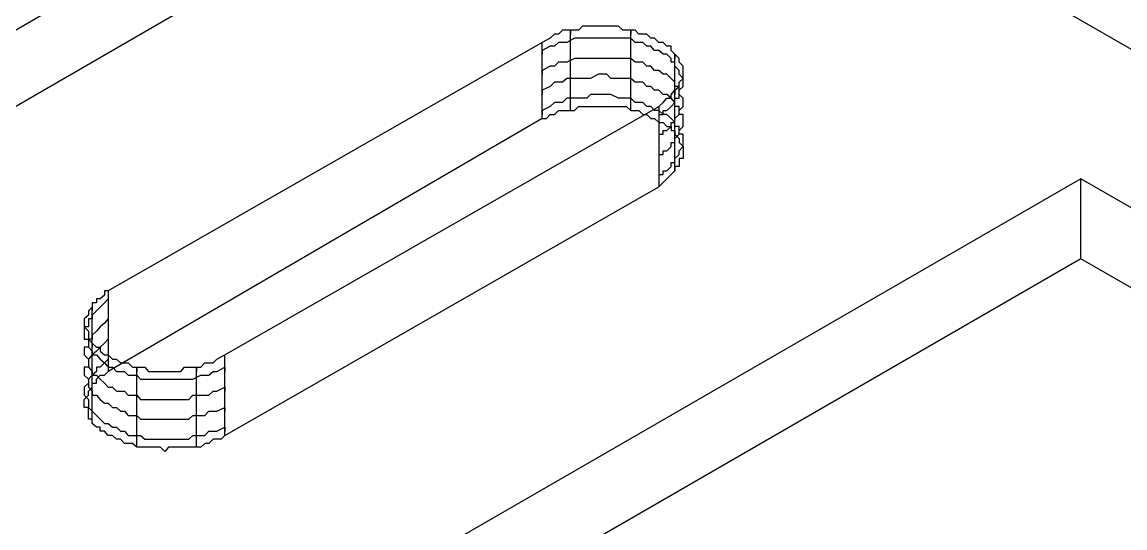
# Model space of a CAD drawing. Header units: millimetres. Extents: x 0 to 2112, y 8 to 1252.
# Drawn here: x 1204.4 to 1276.9, y 671.4 to 704.6 of the extents above; entities that cross this region are included whole.
import ezdxf

# ---------------------------------------------------------------- set-up
doc = ezdxf.new("R2010")
doc.units = ezdxf.units.MM
doc.layers.get('0').update_dxf_attribs({"linetype": 'CONTINUOUS'})

msp = doc.modelspace()

# ---------------------------------------------------------------- linework, layer by layer
at = {"color": 9}
for p, q in [((1188.45, 695.082), (1230.41, 719.328)), ((1188.45, 695.082), (1230.41, 719.328)), ((1188.45, 690.069), (1230.41, 714.315)), ((1188.45, 690.069), (1230.41, 714.315)), ((1272.4, 705.608), (1491.77, 579.173)), ((1272.4, 705.608), (1491.77, 579.173)), ((1241.24, 704.314), (1240.97, 704.039)), ((1241.24, 704.314), (1240.97, 704.039)), ((1241.52, 704.314), (1241.24, 704.314)), ((1241.52, 704.314), (1241.24, 704.314)), ((1241.77, 704.314), (1241.52, 704.314)), ((1241.77, 704.314), (1241.52, 704.314)), ((1242.29, 704.314), (1241.77, 704.314)), ((1242.29, 704.314), (1241.77, 704.314)), ((1242.56, 704.314), (1242.29, 704.314)), ((1242.56, 704.314), (1242.29, 704.314)), ((1242.84, 704.314), (1242.56, 704.314)), ((1242.84, 704.314), (1242.56, 704.314)), ((1243.09, 704.314), (1242.84, 704.314)), ((1243.09, 704.314), (1242.84, 704.314)), ((1243.61, 704.314), (1243.09, 704.314)), ((1243.61, 704.314), (1243.09, 704.314)), ((1243.89, 704.039), (1243.61, 704.314)), ((1243.89, 704.039), (1243.61, 704.314)), ((1239.4, 703.788), (1239.12, 703.513)), ((1239.4, 703.788), (1239.12, 703.513)), ((1239.67, 703.788), (1239.4, 703.788)), ((1239.67, 703.788), (1239.4, 703.788)), ((1239.92, 704.039), (1239.67, 703.788)), ((1239.92, 704.039), (1239.67, 703.788)), ((1240.2, 704.039), (1239.92, 704.039)), ((1240.2, 704.039), (1239.92, 704.039)), ((1240.72, 704.039), (1240.2, 704.039)), ((1240.72, 704.039), (1240.2, 704.039)), ((1240.44, 698.775), (1240.44, 704.039)), ((1240.44, 704.039), (1240.44, 703.788)), ((1240.97, 704.039), (1240.72, 704.039)), ((1240.97, 704.039), (1240.72, 704.039)), ((1244.13, 704.039), (1243.89, 704.039)), ((1244.13, 704.039), (1243.89, 704.039)), ((1244.41, 704.039), (1244.13, 704.039)), ((1244.41, 704.039), (1244.13, 704.039)), ((1244.69, 704.039), (1244.41, 704.039)), ((1244.41, 698.775), (1244.41, 704.039)), ((1244.41, 704.039), (1244.41, 703.788)), ((1244.69, 704.039), (1244.41, 704.039)), ((1244.94, 703.788), (1244.69, 704.039)), ((1244.94, 703.788), (1244.69, 704.039)), ((1245.21, 703.788), (1244.94, 703.788)), ((1245.21, 703.788), (1244.94, 703.788)), ((1245.46, 703.788), (1245.21, 703.788)), ((1245.46, 703.788), (1245.21, 703.788)), ((1245.73, 703.513), (1245.46, 703.788)), ((1245.73, 703.513), (1245.46, 703.788)), ((1238.6, 703.238), (1210.08, 686.929)), ((1238.6, 703.238), (1210.08, 686.929)), ((1239.12, 703.513), (1238.6, 703.238)), ((1239.12, 703.513), (1238.6, 703.238)), ((1238.6, 698.25), (1238.6, 703.238)), ((1238.6, 698.25), (1238.6, 703.238)), ((1239.12, 702.991), (1238.6, 702.716)), ((1239.4, 702.991), (1239.12, 702.991)), ((1239.67, 703.238), (1239.4, 702.991)), ((1239.92, 703.238), (1239.67, 703.238)), ((1240.2, 703.238), (1239.92, 703.238)), ((1240.72, 703.513), (1240.2, 703.238)), ((1240.97, 703.513), (1240.72, 703.513)), ((1241.24, 703.513), (1240.97, 703.513)), ((1241.52, 703.513), (1241.24, 703.513)), ((1241.77, 703.513), (1241.52, 703.513)), ((1242.29, 703.513), (1241.77, 703.513)), ((1242.56, 703.513), (1242.29, 703.513)), ((1242.84, 703.513), (1242.56, 703.513)), ((1243.09, 703.513), (1242.84, 703.513)), ((1243.61, 703.513), (1243.09, 703.513)), ((1243.89, 703.513), (1243.61, 703.513)), ((1244.13, 703.513), (1243.89, 703.513)), ((1244.41, 703.513), (1244.13, 703.513)), ((1244.69, 703.238), (1244.41, 703.513)), ((1244.94, 703.238), (1244.69, 703.238)), ((1245.21, 703.238), (1244.94, 703.238)), ((1245.46, 702.991), (1245.21, 703.238)), ((1245.73, 702.991), (1245.46, 702.991)), ((1245.98, 703.513), (1245.73, 703.513)), ((1245.98, 703.513), (1245.73, 703.513)), ((1245.98, 702.716), (1245.73, 702.991)), ((1246.26, 703.238), (1245.98, 703.513)), ((1246.26, 703.238), (1245.98, 703.513)), ((1246.53, 703.238), (1246.26, 703.238)), ((1246.53, 703.238), (1246.26, 703.238)), ((1246.78, 702.991), (1246.53, 703.238)), ((1246.78, 702.991), (1246.53, 703.238)), ((1247.06, 702.991), (1246.78, 702.991)), ((1247.06, 702.991), (1246.78, 702.991)), ((1247.06, 702.716), (1247.06, 702.991)), ((1247.06, 702.716), (1247.06, 702.991)), ((1238.6, 702.716), (1238.6, 702.465)), ((1240.72, 702.19), (1240.2, 701.943)), ((1240.97, 702.19), (1240.72, 702.19)), ((1241.24, 702.19), (1240.97, 702.19)), ((1241.52, 702.19), (1241.24, 702.19)), ((1241.77, 702.19), (1241.52, 702.19)), ((1242.29, 702.19), (1241.77, 702.19)), ((1242.56, 702.19), (1242.29, 702.19)), ((1242.84, 702.19), (1242.56, 702.19)), ((1243.09, 702.19), (1242.84, 702.19)), ((1243.61, 702.19), (1243.09, 702.19)), ((1243.89, 702.19), (1243.61, 702.19)), ((1244.13, 702.19), (1243.89, 702.19)), ((1244.41, 702.19), (1244.13, 702.19)), ((1244.69, 701.943), (1244.41, 702.19)), ((1246.26, 702.716), (1245.98, 702.716)), ((1246.53, 702.465), (1246.26, 702.716)), ((1246.78, 702.465), (1246.53, 702.465)), ((1247.06, 702.19), (1246.78, 702.465)), ((1247.3, 702.465), (1247.06, 702.716)), ((1247.3, 702.465), (1247.06, 702.716)), ((1247.06, 701.943), (1247.06, 702.19)), ((1247.58, 702.19), (1247.3, 702.465)), ((1247.3, 702.465), (1247.3, 702.465)), ((1247.3, 697.205), (1247.3, 702.465)), ((1247.3, 702.465), (1247.3, 702.19)), ((1247.58, 702.19), (1247.3, 702.465)), ((1247.3, 702.465), (1247.3, 702.465)), ((1247.58, 701.943), (1247.58, 702.19)), ((1247.58, 701.943), (1247.58, 702.19)), ((1239.12, 701.668), (1238.6, 701.393)), ((1238.6, 701.393), (1238.6, 701.146)), ((1239.4, 701.668), (1239.12, 701.668)), ((1239.67, 701.943), (1239.4, 701.668)), ((1239.92, 701.943), (1239.67, 701.943)), ((1240.2, 701.943), (1239.92, 701.943)), ((1244.94, 701.943), (1244.69, 701.943)), ((1245.21, 701.943), (1244.94, 701.943)), ((1245.46, 701.668), (1245.21, 701.943)), ((1245.73, 701.668), (1245.46, 701.668)), ((1245.98, 701.393), (1245.73, 701.668)), ((1246.26, 701.393), (1245.98, 701.393)), ((1246.53, 701.146), (1246.26, 701.393)), ((1247.3, 701.943), (1247.06, 701.943)), ((1247.3, 701.668), (1247.3, 701.943)), ((1247.58, 701.393), (1247.3, 701.668)), ((1247.86, 701.668), (1247.58, 701.943)), ((1247.58, 701.943), (1247.58, 701.943)), ((1247.86, 701.668), (1247.58, 701.943)), ((1247.58, 701.943), (1247.58, 701.943)), ((1247.58, 701.146), (1247.58, 701.393)), ((1247.58, 701.393), (1247.58, 701.393)), ((1247.86, 701.393), (1247.86, 701.668)), ((1247.86, 701.393), (1247.86, 701.668)), ((1247.86, 701.146), (1247.86, 701.393)), ((1247.86, 701.146), (1247.86, 701.393)), ((1240.2, 700.867), (1239.92, 700.62)), ((1240.72, 700.867), (1240.2, 700.867)), ((1240.97, 700.867), (1240.72, 700.867)), ((1241.24, 700.867), (1240.97, 700.867)), ((1241.52, 700.867), (1241.24, 700.867)), ((1241.77, 700.867), (1241.52, 700.867)), ((1242.29, 701.146), (1241.77, 700.867)), ((1242.56, 701.146), (1242.29, 701.146)), ((1242.84, 701.146), (1242.56, 701.146)), ((1243.09, 700.867), (1242.84, 701.146)), ((1243.61, 700.867), (1243.09, 700.867)), ((1243.89, 700.867), (1243.61, 700.867)), ((1244.13, 700.867), (1243.89, 700.867)), ((1244.41, 700.867), (1244.13, 700.867)), ((1244.69, 700.62), (1244.41, 700.867)), ((1246.78, 701.146), (1246.53, 701.146)), ((1247.06, 700.867), (1246.78, 701.146)), ((1247.3, 700.62), (1247.06, 700.867)), ((1247.06, 700.867), (1247.06, 700.867)), ((1247.86, 700.867), (1247.58, 701.146)), ((1247.58, 700.62), (1247.86, 700.867)), ((1247.58, 700.62), (1247.86, 700.867)), ((1247.86, 700.867), (1247.86, 701.146)), ((1247.86, 701.146), (1247.86, 701.146)), ((1247.86, 700.867), (1247.86, 701.146)), ((1247.86, 701.146), (1247.86, 701.146)), ((1247.86, 700.62), (1247.86, 700.867)), ((1247.86, 700.867), (1247.86, 700.867)), ((1239.12, 700.345), (1238.6, 700.098)), ((1238.6, 700.098), (1238.6, 699.823)), ((1239.4, 700.62), (1239.12, 700.345)), ((1239.67, 700.62), (1239.4, 700.62)), ((1239.92, 700.62), (1239.67, 700.62)), ((1244.94, 700.62), (1244.69, 700.62)), ((1245.21, 700.62), (1244.94, 700.62)), ((1245.46, 700.345), (1245.21, 700.62)), ((1245.73, 700.345), (1245.46, 700.345)), ((1245.98, 700.098), (1245.73, 700.345)), ((1246.26, 700.098), (1245.98, 700.098)), ((1246.53, 699.823), (1246.26, 700.098)), ((1247.06, 699.823), (1247.3, 700.098)), ((1247.06, 699.823), (1247.3, 700.098)), ((1247.3, 700.345), (1247.3, 700.62)), ((1247.3, 700.098), (1247.58, 700.345)), ((1247.58, 700.345), (1247.3, 700.345)), ((1247.3, 700.098), (1247.58, 700.345)), ((1247.3, 700.098), (1247.3, 700.098)), ((1247.3, 694.806), (1247.3, 700.098)), ((1247.3, 700.098), (1247.3, 699.823)), ((1247.3, 700.098), (1247.3, 700.098)), ((1247.58, 700.345), (1247.58, 700.62)), ((1247.58, 700.62), (1247.58, 700.62)), ((1247.58, 700.345), (1247.58, 700.62)), ((1247.58, 700.62), (1247.58, 700.62)), ((1247.58, 700.098), (1247.58, 700.345)), ((1247.58, 700.098), (1247.86, 700.345)), ((1247.58, 699.823), (1247.58, 700.098)), ((1247.58, 699.823), (1247.58, 700.098)), ((1247.86, 700.345), (1247.86, 700.62)), ((1247.86, 700.345), (1247.86, 700.345)), ((1239.4, 699.297), (1239.12, 699.022)), ((1239.67, 699.297), (1239.4, 699.297)), ((1239.92, 699.297), (1239.67, 699.297)), ((1240.2, 699.572), (1239.92, 699.297)), ((1240.72, 699.572), (1240.2, 699.572)), ((1240.97, 699.572), (1240.72, 699.572)), ((1241.24, 699.572), (1240.97, 699.572)), ((1241.52, 699.572), (1241.24, 699.572)), ((1241.77, 699.823), (1241.52, 699.572)), ((1242.29, 699.823), (1241.77, 699.823)), ((1242.56, 699.823), (1242.29, 699.823)), ((1242.84, 699.823), (1242.56, 699.823)), ((1243.09, 699.823), (1242.84, 699.823)), ((1243.61, 699.572), (1243.09, 699.823)), ((1243.89, 699.572), (1243.61, 699.572)), ((1244.13, 699.572), (1243.89, 699.572)), ((1244.41, 699.572), (1244.13, 699.572)), ((1244.69, 699.297), (1244.41, 699.572)), ((1244.94, 699.297), (1244.69, 699.297)), ((1245.21, 699.297), (1244.94, 699.297)), ((1245.46, 699.022), (1245.21, 699.297)), ((1246.26, 699.022), (1246.53, 699.297)), ((1246.26, 699.022), (1246.53, 699.297)), ((1246.78, 699.823), (1246.53, 699.823)), ((1246.53, 699.297), (1246.78, 699.572)), ((1246.53, 699.297), (1246.78, 699.572)), ((1246.53, 699.297), (1246.53, 699.297)), ((1246.53, 699.297), (1246.53, 699.297)), ((1247.06, 699.572), (1246.78, 699.823)), ((1246.78, 699.572), (1247.06, 699.572)), ((1246.78, 699.572), (1247.06, 699.572)), ((1247.06, 699.572), (1247.06, 699.823)), ((1247.06, 699.572), (1247.06, 699.823)), ((1247.3, 699.297), (1247.06, 699.572)), ((1247.06, 699.572), (1247.06, 699.572)), ((1247.06, 699.022), (1247.3, 699.297)), ((1247.3, 699.297), (1247.3, 699.572)), ((1247.3, 699.572), (1247.58, 699.572)), ((1247.3, 699.022), (1247.3, 699.297)), ((1247.86, 699.572), (1247.58, 699.823)), ((1247.58, 699.572), (1247.58, 699.823)), ((1247.86, 699.297), (1247.86, 699.572)), ((1247.86, 699.572), (1247.86, 699.572)), ((1247.86, 699.022), (1247.86, 699.297)), ((1217.74, 682.713), (1246.26, 699.022)), ((1217.74, 682.713), (1246.26, 699.022)), ((1239.12, 699.022), (1238.6, 698.775)), ((1238.6, 698.775), (1238.6, 698.5)), ((1238.87, 698.25), (1239.12, 698.5)), ((1238.87, 698.25), (1239.12, 698.5)), ((1239.12, 698.5), (1239.4, 698.5)), ((1239.12, 698.5), (1239.4, 698.5)), ((1239.4, 698.5), (1239.67, 698.775)), ((1239.4, 698.5), (1239.67, 698.775)), ((1239.67, 698.775), (1239.92, 698.775)), ((1239.67, 698.775), (1239.92, 698.775)), ((1239.92, 698.775), (1240.2, 698.775)), ((1239.92, 698.775), (1240.2, 698.775)), ((1240.2, 698.775), (1240.72, 698.775)), ((1240.2, 698.775), (1240.72, 698.775)), ((1240.72, 698.775), (1240.97, 699.022)), ((1240.72, 698.775), (1240.97, 699.022)), ((1240.97, 699.022), (1241.24, 699.022)), ((1240.97, 699.022), (1241.24, 699.022)), ((1241.24, 699.022), (1241.52, 699.022)), ((1241.24, 699.022), (1241.52, 699.022)), ((1241.52, 699.022), (1241.77, 699.022)), ((1241.52, 699.022), (1241.77, 699.022)), ((1241.77, 699.022), (1242.29, 699.022)), ((1241.77, 699.022), (1242.29, 699.022)), ((1242.29, 699.022), (1242.56, 699.022)), ((1242.29, 699.022), (1242.56, 699.022)), ((1242.56, 699.022), (1242.84, 699.022)), ((1242.56, 699.022), (1242.84, 699.022)), ((1242.84, 699.022), (1243.09, 699.022)), ((1242.84, 699.022), (1243.09, 699.022)), ((1243.09, 699.022), (1243.61, 699.022)), ((1243.09, 699.022), (1243.61, 699.022)), ((1243.61, 699.022), (1243.89, 699.022)), ((1243.61, 699.022), (1243.89, 699.022)), ((1243.89, 699.022), (1244.13, 699.022)), ((1243.89, 699.022), (1244.13, 699.022)), ((1244.13, 699.022), (1244.41, 698.775)), ((1244.13, 699.022), (1244.41, 698.775)), ((1244.41, 698.775), (1244.69, 698.775)), ((1244.41, 698.775), (1244.69, 698.775)), ((1244.69, 698.775), (1244.94, 698.775)), ((1244.69, 698.775), (1244.94, 698.775)), ((1244.94, 698.775), (1245.21, 698.5)), ((1244.94, 698.775), (1245.21, 698.5)), ((1245.21, 698.5), (1245.46, 698.5)), ((1245.21, 698.5), (1245.46, 698.5)), ((1245.73, 699.022), (1245.46, 699.022)), ((1245.46, 698.5), (1245.73, 698.25)), ((1245.46, 698.5), (1245.73, 698.25)), ((1245.98, 698.775), (1245.73, 699.022)), ((1246.26, 698.775), (1245.98, 698.775)), ((1246.26, 699.022), (1246.26, 693.759)), ((1246.26, 699.022), (1246.26, 693.759)), ((1246.53, 698.5), (1246.26, 698.775)), ((1246.26, 698.5), (1246.53, 698.5)), ((1246.53, 698.5), (1246.53, 698.775)), ((1246.53, 698.775), (1246.78, 698.775)), ((1246.78, 698.5), (1246.53, 698.5)), ((1246.78, 698.775), (1247.06, 699.022)), ((1247.06, 698.25), (1246.78, 698.5)), ((1247.06, 699.022), (1247.06, 699.022)), ((1247.58, 699.022), (1247.3, 699.022)), ((1247.3, 698.25), (1247.58, 698.5)), ((1247.58, 698.775), (1247.58, 699.022)), ((1247.58, 698.775), (1247.86, 699.022)), ((1247.58, 698.5), (1247.58, 698.775)), ((1247.58, 698.5), (1247.58, 698.775)), ((1247.86, 698.5), (1247.58, 698.5)), ((1247.58, 698.5), (1247.58, 698.5)), ((1247.86, 699.022), (1247.86, 699.022)), ((1247.86, 698.25), (1247.86, 698.5)), ((1238.6, 698.25), (1210.08, 681.637)), ((1238.6, 698.25), (1210.08, 681.637)), ((1238.6, 698.25), (1238.87, 698.25)), ((1238.6, 698.25), (1238.87, 698.25)), ((1245.73, 698.25), (1245.98, 698.25)), ((1245.73, 698.25), (1245.98, 698.25)), ((1245.98, 698.25), (1246.26, 697.974)), ((1245.98, 698.25), (1246.26, 697.974)), ((1246.26, 697.974), (1246.53, 697.974)), ((1246.26, 697.974), (1246.53, 697.974)), ((1246.53, 697.974), (1246.78, 697.727)), ((1246.53, 697.974), (1246.78, 697.727)), ((1247.3, 697.974), (1247.06, 698.25)), ((1247.06, 698.25), (1247.06, 698.25)), ((1247.06, 697.727), (1247.06, 697.974)), ((1247.06, 697.974), (1247.3, 697.974)), ((1247.3, 697.974), (1247.3, 698.25)), ((1247.3, 697.727), (1247.3, 697.974)), ((1247.86, 697.974), (1247.86, 698.25)), ((1247.86, 697.727), (1247.86, 697.974)), ((1246.26, 697.205), (1246.53, 697.205)), ((1246.53, 697.205), (1246.53, 697.452)), ((1246.53, 697.452), (1246.78, 697.452)), ((1246.78, 697.727), (1247.06, 697.727)), ((1246.78, 697.452), (1247.06, 697.727)), ((1246.78, 697.727), (1247.06, 697.727)), ((1247.06, 697.727), (1247.06, 697.452)), ((1247.06, 697.727), (1247.06, 697.452)), ((1247.06, 697.452), (1247.3, 697.452)), ((1247.06, 697.452), (1247.3, 697.452)), ((1247.58, 697.727), (1247.3, 697.727)), ((1247.3, 697.452), (1247.3, 697.205)), ((1247.3, 697.452), (1247.3, 697.205)), ((1247.3, 697.205), (1247.58, 696.93)), ((1247.3, 696.93), (1247.58, 697.205)), ((1247.3, 697.205), (1247.58, 696.93)), ((1247.58, 697.452), (1247.58, 697.727)), ((1247.58, 697.452), (1247.86, 697.727)), ((1247.58, 697.205), (1247.58, 697.452)), ((1247.58, 697.205), (1247.58, 697.452)), ((1247.86, 697.205), (1247.58, 697.205)), ((1247.58, 697.205), (1247.58, 697.205)), ((1247.86, 697.727), (1247.86, 697.727)), ((1247.86, 696.93), (1247.86, 697.205)), ((1246.78, 696.129), (1247.06, 696.405)), ((1247.06, 696.405), (1247.06, 696.655)), ((1247.06, 696.655), (1247.3, 696.655)), ((1247.3, 696.655), (1247.3, 696.93)), ((1247.58, 696.93), (1247.58, 696.93)), ((1247.58, 696.93), (1247.58, 696.655)), ((1247.58, 696.93), (1247.58, 696.93)), ((1247.58, 696.93), (1247.58, 696.655)), ((1247.58, 696.655), (1247.86, 696.405)), ((1247.58, 696.655), (1247.86, 696.405)), ((1247.58, 696.129), (1247.86, 696.405)), ((1247.86, 696.655), (1247.86, 696.93)), ((1247.86, 696.405), (1247.86, 696.655)), ((1247.86, 696.405), (1247.86, 696.129)), ((1247.86, 696.405), (1247.86, 696.405)), ((1247.86, 696.405), (1247.86, 696.129)), ((1246.26, 695.882), (1246.53, 695.882)), ((1246.53, 695.882), (1246.53, 696.129)), ((1246.53, 696.129), (1246.78, 696.129)), ((1247.3, 695.607), (1247.58, 695.882)), ((1247.3, 695.357), (1247.3, 695.607)), ((1247.58, 695.882), (1247.58, 696.129)), ((1247.58, 695.882), (1247.58, 695.882)), ((1247.86, 695.607), (1247.58, 695.607)), ((1247.58, 695.607), (1247.58, 695.357)), ((1247.86, 695.607), (1247.58, 695.607)), ((1247.58, 695.607), (1247.58, 695.357)), ((1247.86, 696.129), (1247.86, 696.129)), ((1247.86, 696.129), (1247.86, 695.882)), ((1247.86, 696.129), (1247.86, 696.129)), ((1247.86, 696.129), (1247.86, 695.882)), ((1247.86, 695.882), (1247.86, 695.607)), ((1247.86, 695.882), (1247.86, 695.607)), ((1246.78, 694.806), (1247.06, 695.082)), ((1247.06, 695.082), (1247.06, 695.357)), ((1247.06, 695.357), (1247.3, 695.357)), ((1247.58, 695.082), (1247.3, 695.082)), ((1247.3, 695.082), (1247.3, 694.806)), ((1247.58, 695.082), (1247.3, 695.082)), ((1247.3, 695.082), (1247.3, 694.806)), ((1247.58, 695.357), (1247.58, 695.082)), ((1247.58, 695.357), (1247.58, 695.082)), ((1273.98, 694.284), (1232.01, 670.066)), ((1273.98, 694.284), (1232.01, 670.066)), ((1246.26, 694.559), (1246.53, 694.559)), ((1246.53, 694.559), (1246.53, 694.806)), ((1246.53, 694.806), (1246.78, 694.806)), ((1246.78, 694.284), (1246.53, 694.034)), ((1246.78, 694.284), (1246.53, 694.034)), ((1247.06, 694.559), (1246.78, 694.284)), ((1247.06, 694.559), (1246.78, 694.284)), ((1247.3, 694.806), (1247.06, 694.559)), ((1247.3, 694.806), (1247.06, 694.559)), ((1247.06, 694.559), (1247.06, 694.559)), ((1247.06, 694.559), (1247.06, 694.559)), ((1315.96, 670.066), (1273.98, 694.284)), ((1273.98, 689.021), (1273.98, 694.284)), ((1315.96, 670.066), (1273.98, 694.284)), ((1273.98, 689.021), (1273.98, 694.284)), ((1217.74, 677.422), (1246.26, 693.759)), ((1217.74, 677.422), (1246.26, 693.759)), ((1246.53, 694.034), (1246.26, 693.759)), ((1246.53, 694.034), (1246.26, 693.759)), ((1273.98, 689.021), (1232.01, 664.803)), ((1273.98, 689.021), (1232.01, 664.803)), ((1315.96, 664.803), (1273.98, 689.021)), ((1315.96, 664.803), (1273.98, 689.021)), ((1210.08, 686.929), (1209.83, 686.929)), ((1209.83, 686.929), (1209.83, 686.65)), ((1210.08, 686.929), (1209.83, 686.929)), ((1209.83, 686.929), (1209.83, 686.65)), ((1210.08, 686.929), (1210.08, 681.637)), ((1210.08, 686.929), (1210.08, 681.637)), ((1209.56, 686.403), (1209.31, 686.403)), ((1209.31, 686.403), (1209.31, 686.128)), ((1209.56, 686.403), (1209.31, 686.403)), ((1209.31, 686.403), (1209.31, 686.128)), ((1209.83, 686.65), (1209.56, 686.403)), ((1209.83, 686.65), (1209.56, 686.403)), ((1210.08, 686.403), (1209.83, 686.128)), ((1209.03, 685.853), (1208.79, 685.606)), ((1209.03, 685.853), (1208.79, 685.606)), ((1208.79, 685.606), (1208.79, 685.327)), ((1208.79, 685.606), (1208.79, 685.327)), ((1209.31, 686.128), (1209.03, 686.128)), ((1209.03, 686.128), (1209.03, 685.853)), ((1209.31, 686.128), (1209.03, 686.128)), ((1209.03, 686.128), (1209.03, 685.853)), ((1209.03, 680.865), (1209.03, 685.853)), ((1209.03, 685.853), (1209.03, 685.606)), ((1209.31, 685.606), (1209.03, 685.327)), ((1209.56, 685.853), (1209.31, 685.606)), ((1209.31, 685.606), (1209.31, 685.606)), ((1209.83, 686.128), (1209.56, 685.853)), ((1209.83, 686.128), (1209.83, 686.128)), ((1208.79, 685.327), (1208.51, 685.08)), ((1208.79, 685.327), (1208.51, 685.08)), ((1208.51, 685.08), (1208.51, 684.805)), ((1208.51, 685.08), (1208.51, 684.805)), ((1208.51, 684.805), (1208.51, 684.805)), ((1208.51, 684.805), (1208.51, 684.558)), ((1208.51, 684.805), (1208.51, 684.805)), ((1208.51, 684.805), (1208.51, 684.558)), ((1208.79, 685.327), (1208.79, 685.327)), ((1208.79, 685.327), (1208.79, 685.327)), ((1209.03, 685.08), (1208.79, 685.08)), ((1208.79, 685.08), (1208.79, 684.805)), ((1208.79, 684.805), (1208.79, 684.558)), ((1209.03, 685.327), (1209.03, 685.08)), ((1209.83, 684.805), (1209.56, 684.558)), ((1210.08, 685.08), (1209.83, 684.805)), ((1209.83, 684.805), (1209.83, 684.805)), ((1208.51, 684.558), (1208.79, 684.283)), ((1208.79, 684.558), (1208.51, 684.558)), ((1208.51, 684.558), (1208.51, 684.283)), ((1208.51, 684.558), (1208.79, 684.283)), ((1208.51, 684.283), (1208.51, 684.008)), ((1208.51, 684.008), (1208.51, 683.757)), ((1208.79, 684.283), (1208.79, 684.283)), ((1208.79, 684.283), (1208.79, 684.008)), ((1208.79, 684.283), (1208.79, 684.283)), ((1208.79, 684.283), (1208.79, 684.008)), ((1208.79, 684.008), (1208.79, 683.757)), ((1208.79, 684.008), (1208.79, 683.757)), ((1209.31, 684.283), (1209.03, 684.008)), ((1209.03, 684.008), (1209.03, 683.757)), ((1209.56, 684.558), (1209.31, 684.283)), ((1209.31, 684.283), (1209.31, 684.283)), ((1208.51, 683.757), (1208.79, 683.757)), ((1208.79, 683.757), (1209.03, 683.482)), ((1209.03, 683.757), (1208.79, 683.757)), ((1208.79, 683.757), (1208.79, 683.482)), ((1208.79, 683.757), (1208.79, 683.482)), ((1208.79, 683.757), (1209.03, 683.482)), ((1208.79, 683.482), (1208.79, 683.235)), ((1208.79, 683.482), (1208.79, 683.235)), ((1209.03, 683.482), (1209.03, 683.482)), ((1209.03, 683.482), (1209.31, 683.235)), ((1209.03, 678.498), (1209.03, 683.482)), ((1209.03, 683.482), (1209.03, 683.235)), ((1209.03, 683.482), (1209.03, 683.482)), ((1209.03, 683.482), (1209.31, 683.235)), ((1209.83, 683.482), (1209.56, 683.235)), ((1210.08, 683.757), (1209.83, 683.482)), ((1209.83, 683.482), (1209.83, 683.482)), ((1208.79, 683.235), (1208.51, 683.235)), ((1208.51, 683.235), (1208.51, 682.96)), ((1208.51, 682.96), (1208.51, 682.713)), ((1208.51, 682.713), (1208.51, 682.713)), ((1208.51, 682.713), (1208.79, 682.434)), ((1208.79, 683.235), (1208.79, 683.235)), ((1208.79, 683.235), (1209.03, 682.96)), ((1209.03, 682.713), (1208.79, 682.434)), ((1209.31, 682.96), (1209.03, 682.713)), ((1209.03, 682.96), (1209.03, 682.713)), ((1209.03, 682.713), (1209.03, 682.713)), ((1209.03, 682.713), (1209.31, 682.713)), ((1209.31, 683.235), (1209.56, 683.235)), ((1209.56, 683.235), (1209.31, 682.96)), ((1209.31, 683.235), (1209.56, 683.235)), ((1209.31, 682.96), (1209.31, 682.96)), ((1209.31, 682.713), (1209.56, 682.434)), ((1209.56, 683.235), (1209.56, 682.96)), ((1209.56, 683.235), (1209.56, 682.96)), ((1209.56, 682.96), (1209.83, 682.713)), ((1209.56, 682.96), (1209.83, 682.713)), ((1209.83, 682.713), (1210.08, 682.713)), ((1209.83, 682.713), (1210.08, 682.713)), ((1210.08, 682.713), (1210.36, 682.434)), ((1210.08, 682.713), (1210.36, 682.434)), ((1217.22, 682.434), (1217.74, 682.713)), ((1217.22, 682.434), (1217.74, 682.713)), ((1217.74, 677.422), (1217.74, 682.713)), ((1217.74, 677.422), (1217.74, 682.713)), ((1208.79, 681.912), (1208.51, 681.912)), ((1208.51, 681.912), (1208.51, 681.637)), ((1208.79, 682.434), (1208.79, 682.188)), ((1208.79, 682.434), (1208.79, 682.188)), ((1208.79, 682.188), (1208.79, 681.912)), ((1208.79, 682.188), (1208.79, 681.912)), ((1208.79, 681.912), (1208.79, 681.912)), ((1208.79, 681.912), (1209.03, 681.637)), ((1209.56, 681.912), (1209.31, 681.912)), ((1209.31, 681.912), (1209.31, 681.637)), ((1209.56, 682.434), (1209.56, 682.434)), ((1209.56, 682.434), (1209.83, 682.188)), ((1209.83, 682.188), (1209.56, 681.912)), ((1210.08, 682.434), (1209.83, 682.188)), ((1209.83, 682.188), (1209.83, 682.188)), ((1209.83, 682.188), (1210.08, 681.912)), ((1210.08, 681.912), (1210.36, 681.912)), ((1210.36, 682.434), (1210.63, 682.434)), ((1210.36, 682.434), (1210.63, 682.434)), ((1210.36, 681.912), (1210.63, 681.637)), ((1210.63, 682.434), (1210.88, 682.188)), ((1210.63, 682.434), (1210.88, 682.188)), ((1210.88, 682.188), (1211.16, 682.188)), ((1210.88, 682.188), (1211.16, 682.188)), ((1211.16, 682.188), (1211.4, 682.188)), ((1211.16, 682.188), (1211.4, 682.188)), ((1211.4, 682.188), (1211.68, 681.912)), ((1211.4, 682.188), (1211.68, 681.912)), ((1211.68, 681.912), (1211.95, 681.912)), ((1211.68, 681.912), (1211.95, 681.912)), ((1211.95, 681.912), (1212.2, 681.912)), ((1211.95, 676.649), (1211.95, 681.912)), ((1211.95, 681.912), (1211.95, 681.637)), ((1211.95, 681.912), (1212.2, 681.912)), ((1212.2, 681.912), (1212.48, 681.912)), ((1212.2, 681.912), (1212.48, 681.912)), ((1212.48, 681.912), (1212.73, 681.637)), ((1212.48, 681.912), (1212.73, 681.637)), ((1214.85, 681.637), (1215.1, 681.912)), ((1214.85, 681.637), (1215.1, 681.912)), ((1215.1, 681.912), (1215.37, 681.912)), ((1215.1, 681.912), (1215.37, 681.912)), ((1215.37, 681.912), (1215.65, 681.912)), ((1215.37, 681.912), (1215.65, 681.912)), ((1215.65, 681.912), (1216.17, 681.912)), ((1215.65, 681.912), (1216.17, 681.912)), ((1215.89, 676.649), (1215.89, 681.912)), ((1215.89, 681.912), (1215.89, 681.637)), ((1216.17, 681.912), (1216.42, 682.188)), ((1216.17, 681.912), (1216.42, 682.188)), ((1216.42, 682.188), (1216.69, 682.188)), ((1216.42, 682.188), (1216.69, 682.188)), ((1216.69, 682.188), (1216.97, 682.188)), ((1216.69, 682.188), (1216.97, 682.188)), ((1216.97, 682.188), (1217.22, 682.434)), ((1216.97, 682.188), (1217.22, 682.434)), ((1217.22, 681.637), (1217.74, 681.912)), ((1217.74, 681.912), (1217.74, 681.637)), ((1208.51, 681.637), (1208.51, 681.39)), ((1208.51, 681.39), (1208.51, 681.39)), ((1208.51, 681.39), (1208.79, 681.112)), ((1209.03, 681.39), (1208.79, 681.112)), ((1208.79, 681.112), (1208.79, 680.865)), ((1208.79, 681.112), (1208.79, 680.865)), ((1209.31, 681.637), (1209.03, 681.39)), ((1209.03, 681.637), (1209.03, 681.39)), ((1209.03, 681.39), (1209.03, 681.39)), ((1209.03, 681.39), (1209.31, 681.39)), ((1209.31, 681.112), (1209.56, 681.39)), ((1209.31, 681.39), (1209.56, 681.112)), ((1209.31, 681.112), (1209.56, 681.39)), ((1209.31, 680.865), (1209.31, 681.112)), ((1209.31, 680.865), (1209.31, 681.112)), ((1209.56, 681.39), (1209.83, 681.39)), ((1209.56, 681.39), (1209.83, 681.39)), ((1209.56, 681.112), (1209.56, 681.112)), ((1209.56, 681.112), (1209.83, 680.865)), ((1209.83, 681.39), (1210.08, 681.637)), ((1209.83, 681.39), (1210.08, 681.637)), ((1210.63, 681.637), (1210.88, 681.637)), ((1210.88, 681.637), (1211.16, 681.637)), ((1211.16, 681.637), (1211.4, 681.39)), ((1211.4, 681.39), (1211.68, 681.39)), ((1211.68, 681.39), (1211.95, 681.39)), ((1211.95, 681.39), (1212.2, 681.112)), ((1212.2, 681.112), (1212.48, 681.112)), ((1212.48, 681.112), (1212.73, 681.112)), ((1212.73, 681.637), (1213.25, 681.637)), ((1212.73, 681.637), (1213.25, 681.637)), ((1212.73, 681.112), (1213.25, 681.112)), ((1213.25, 681.637), (1213.52, 681.637)), ((1213.25, 681.637), (1213.52, 681.637)), ((1213.25, 681.112), (1213.52, 681.112)), ((1213.52, 681.637), (1213.8, 681.637)), ((1213.52, 681.637), (1213.8, 681.637)), ((1213.52, 681.112), (1213.8, 681.112)), ((1213.8, 681.637), (1214.05, 681.637)), ((1213.8, 681.637), (1214.05, 681.637)), ((1213.8, 681.112), (1214.05, 681.112)), ((1214.05, 681.637), (1214.57, 681.637)), ((1214.05, 681.637), (1214.57, 681.637)), ((1214.05, 681.112), (1214.57, 681.112)), ((1214.57, 681.637), (1214.85, 681.637)), ((1214.57, 681.637), (1214.85, 681.637)), ((1214.57, 681.112), (1214.85, 681.112)), ((1214.85, 681.112), (1215.1, 681.112)), ((1215.1, 681.112), (1215.37, 681.112)), ((1215.37, 681.112), (1215.65, 681.112)), ((1215.65, 681.112), (1216.17, 681.39)), ((1216.17, 681.39), (1216.42, 681.39)), ((1216.42, 681.39), (1216.69, 681.39)), ((1216.69, 681.39), (1216.97, 681.637)), ((1216.97, 681.637), (1217.22, 681.637)), ((1208.79, 680.865), (1208.51, 680.589)), ((1208.51, 680.589), (1208.51, 680.343)), ((1208.79, 680.865), (1208.79, 680.865)), ((1208.79, 680.865), (1208.79, 680.589)), ((1208.79, 680.343), (1209.03, 680.589)), ((1208.79, 680.589), (1208.79, 680.589)), ((1208.79, 680.589), (1209.03, 680.343)), ((1208.79, 680.343), (1209.03, 680.589)), ((1209.03, 680.589), (1209.03, 680.865)), ((1209.03, 680.865), (1209.31, 680.865)), ((1209.03, 680.589), (1209.03, 680.865)), ((1209.03, 680.865), (1209.31, 680.865)), ((1209.83, 680.865), (1210.08, 680.589)), ((1210.08, 680.589), (1210.36, 680.589)), ((1210.36, 680.589), (1210.63, 680.343)), ((1217.22, 680.343), (1217.74, 680.589)), ((1217.74, 680.589), (1217.74, 680.343)), ((1208.51, 680.343), (1208.51, 680.067)), ((1208.51, 679.792), (1208.79, 680.067)), ((1208.51, 680.067), (1208.51, 680.067)), ((1208.51, 680.067), (1208.79, 679.792)), ((1208.51, 679.792), (1208.79, 680.067)), ((1208.51, 679.545), (1208.51, 679.792)), ((1208.51, 679.792), (1208.51, 679.792)), ((1208.51, 679.545), (1208.51, 679.792)), ((1208.51, 679.792), (1208.51, 679.792)), ((1208.79, 680.067), (1208.79, 680.343)), ((1208.79, 680.343), (1208.79, 680.343)), ((1208.79, 680.067), (1208.79, 680.343)), ((1208.79, 680.343), (1208.79, 680.343)), ((1208.79, 679.792), (1208.79, 679.545)), ((1209.03, 680.343), (1209.03, 680.067)), ((1209.03, 680.067), (1209.31, 680.067)), ((1209.31, 680.067), (1209.56, 679.792)), ((1209.56, 679.792), (1209.56, 679.792)), ((1209.56, 679.792), (1209.83, 679.545)), ((1210.63, 680.343), (1210.88, 680.343)), ((1210.88, 680.343), (1211.16, 680.343)), ((1211.16, 680.343), (1211.4, 680.067)), ((1211.4, 680.067), (1211.68, 680.067)), ((1211.68, 680.067), (1211.95, 680.067)), ((1211.95, 680.067), (1212.2, 679.792)), ((1212.2, 679.792), (1212.48, 679.792)), ((1212.48, 679.792), (1212.73, 679.792)), ((1212.73, 679.792), (1213.25, 679.792)), ((1213.25, 679.792), (1213.52, 679.792)), ((1213.52, 679.792), (1213.8, 679.792)), ((1213.8, 679.792), (1214.05, 679.792)), ((1214.05, 679.792), (1214.57, 679.792)), ((1214.57, 679.792), (1214.85, 679.792)), ((1214.85, 679.792), (1215.1, 679.792)), ((1215.1, 679.792), (1215.37, 679.792)), ((1215.37, 679.792), (1215.65, 680.067)), ((1215.65, 680.067), (1216.17, 680.067)), ((1216.17, 680.067), (1216.42, 680.067)), ((1216.42, 680.067), (1216.69, 680.067)), ((1216.69, 680.067), (1216.97, 680.343)), ((1216.97, 680.343), (1217.22, 680.343)), ((1208.51, 679.267), (1208.51, 679.545)), ((1208.51, 679.267), (1208.51, 679.545)), ((1208.79, 679.267), (1208.51, 679.267)), ((1208.79, 679.267), (1208.51, 679.267)), ((1208.79, 679.545), (1208.79, 679.545)), ((1208.79, 679.545), (1208.79, 679.267)), ((1208.79, 679.02), (1208.79, 679.267)), ((1208.79, 679.267), (1209.03, 679.02)), ((1208.79, 679.02), (1208.79, 679.267)), ((1208.79, 678.744), (1208.79, 679.02)), ((1208.79, 678.744), (1208.79, 679.02)), ((1209.03, 679.02), (1209.03, 679.02)), ((1209.03, 679.02), (1209.31, 678.744)), ((1209.83, 679.545), (1210.08, 679.545)), ((1210.08, 679.545), (1210.36, 679.267)), ((1210.36, 679.267), (1210.63, 679.267)), ((1210.63, 679.267), (1210.88, 679.02)), ((1210.88, 679.02), (1211.16, 679.02)), ((1211.16, 679.02), (1211.4, 678.744)), ((1216.42, 678.744), (1216.69, 679.02)), ((1216.69, 679.02), (1216.97, 679.02)), ((1216.97, 679.02), (1217.22, 679.02)), ((1217.22, 679.02), (1217.74, 679.267)), ((1217.74, 679.267), (1217.74, 679.02)), ((1208.79, 678.498), (1208.79, 678.744)), ((1208.79, 678.498), (1208.79, 678.744)), ((1209.03, 678.498), (1208.79, 678.498)), ((1209.03, 678.498), (1208.79, 678.498)), ((1209.03, 678.222), (1209.03, 678.498)), ((1209.03, 678.222), (1209.03, 678.498)), ((1209.31, 677.972), (1209.03, 678.222)), ((1209.31, 677.972), (1209.03, 678.222)), ((1209.31, 678.744), (1209.56, 678.498)), ((1209.56, 678.498), (1209.56, 678.498)), ((1209.56, 678.498), (1209.83, 678.222)), ((1209.83, 678.222), (1210.08, 678.222)), ((1210.08, 678.222), (1210.36, 677.972)), ((1211.4, 678.744), (1211.68, 678.744)), ((1211.68, 678.744), (1211.95, 678.744)), ((1211.95, 678.744), (1212.2, 678.498)), ((1212.2, 678.498), (1212.48, 678.498)), ((1212.48, 678.498), (1212.73, 678.498)), ((1212.73, 678.498), (1213.25, 678.498)), ((1213.25, 678.498), (1213.52, 678.498)), ((1213.52, 678.498), (1213.8, 678.498)), ((1213.8, 678.498), (1214.05, 678.498)), ((1214.05, 678.498), (1214.57, 678.498)), ((1214.57, 678.498), (1214.85, 678.498)), ((1214.85, 678.498), (1215.1, 678.498)), ((1215.1, 678.498), (1215.37, 678.498)), ((1215.37, 678.498), (1215.65, 678.744)), ((1215.65, 678.744), (1216.17, 678.744)), ((1216.17, 678.744), (1216.42, 678.744)), ((1209.56, 677.972), (1209.31, 677.972)), ((1209.56, 677.972), (1209.31, 677.972)), ((1209.56, 677.697), (1209.56, 677.972)), ((1209.56, 677.697), (1209.56, 677.972)), ((1209.83, 677.697), (1209.56, 677.697)), ((1209.83, 677.697), (1209.56, 677.697)), ((1210.08, 677.422), (1209.83, 677.697)), ((1210.08, 677.422), (1209.83, 677.697)), ((1210.36, 677.972), (1210.63, 677.972)), ((1210.63, 677.972), (1210.88, 677.697)), ((1210.88, 677.697), (1211.16, 677.697)), ((1211.16, 677.697), (1211.4, 677.422)), ((1216.42, 677.422), (1216.69, 677.697)), ((1216.69, 677.697), (1216.97, 677.697)), ((1216.97, 677.697), (1217.22, 677.697)), ((1217.22, 677.697), (1217.74, 677.972)), ((1217.74, 677.972), (1217.74, 677.697)), ((1210.36, 677.422), (1210.08, 677.422)), ((1210.36, 677.422), (1210.08, 677.422)), ((1210.63, 677.175), (1210.36, 677.422)), ((1210.63, 677.175), (1210.36, 677.422)), ((1210.88, 677.175), (1210.63, 677.175)), ((1210.88, 677.175), (1210.63, 677.175)), ((1211.16, 676.899), (1210.88, 677.175)), ((1211.16, 676.899), (1210.88, 677.175)), ((1211.4, 676.899), (1211.16, 676.899)), ((1211.4, 676.899), (1211.16, 676.899)), ((1211.4, 677.422), (1211.68, 677.422)), ((1211.68, 676.899), (1211.4, 676.899)), ((1211.68, 676.899), (1211.4, 676.899)), ((1211.68, 677.422), (1211.95, 677.422)), ((1211.95, 676.649), (1211.68, 676.899)), ((1211.95, 676.649), (1211.68, 676.899)), ((1211.95, 677.422), (1212.2, 677.422)), ((1212.2, 677.422), (1212.48, 677.175)), ((1212.48, 677.175), (1212.73, 677.175)), ((1212.73, 677.175), (1213.25, 677.175)), ((1213.25, 677.175), (1213.52, 677.175)), ((1213.52, 677.175), (1213.8, 677.175)), ((1213.8, 677.175), (1214.05, 677.175)), ((1214.05, 677.175), (1214.57, 677.175)), ((1214.57, 677.175), (1214.85, 677.175)), ((1214.85, 677.175), (1215.1, 677.175)), ((1215.1, 677.175), (1215.37, 677.175)), ((1215.37, 677.175), (1215.65, 677.422)), ((1215.65, 677.422), (1216.17, 677.422)), ((1216.17, 677.422), (1216.42, 677.422)), ((1216.42, 676.899), (1216.17, 676.649)), ((1216.42, 676.899), (1216.17, 676.649)), ((1216.69, 676.899), (1216.42, 676.899)), ((1216.69, 676.899), (1216.42, 676.899)), ((1216.97, 677.175), (1216.69, 676.899)), ((1216.97, 677.175), (1216.69, 676.899)), ((1217.22, 677.175), (1216.97, 677.175)), ((1217.22, 677.175), (1216.97, 677.175)), ((1217.49, 677.175), (1217.22, 677.175)), ((1217.49, 677.175), (1217.22, 677.175)), ((1217.74, 677.422), (1217.49, 677.175)), ((1217.74, 677.422), (1217.49, 677.175)), ((1212.2, 676.649), (1211.95, 676.649)), ((1212.2, 676.649), (1211.95, 676.649)), ((1212.48, 676.649), (1212.2, 676.649)), ((1212.48, 676.649), (1212.2, 676.649)), ((1212.73, 676.649), (1212.48, 676.649)), ((1212.73, 676.649), (1212.48, 676.649)), ((1213.25, 676.649), (1212.73, 676.649)), ((1213.25, 676.649), (1212.73, 676.649)), ((1213.52, 676.649), (1213.25, 676.649)), ((1213.52, 676.649), (1213.25, 676.649)), ((1213.8, 676.374), (1213.52, 676.649)), ((1213.8, 676.374), (1213.52, 676.649)), ((1214.05, 676.649), (1213.8, 676.374)), ((1214.05, 676.649), (1213.8, 676.374)), ((1214.57, 676.649), (1214.05, 676.649)), ((1214.57, 676.649), (1214.05, 676.649)), ((1214.85, 676.649), (1214.57, 676.649)), ((1214.85, 676.649), (1214.57, 676.649)), ((1215.1, 676.649), (1214.85, 676.649)), ((1215.1, 676.649), (1214.85, 676.649)), ((1215.37, 676.649), (1215.1, 676.649)), ((1215.37, 676.649), (1215.1, 676.649)), ((1215.65, 676.649), (1215.37, 676.649)), ((1215.65, 676.649), (1215.37, 676.649)), ((1216.17, 676.649), (1215.65, 676.649)), ((1216.17, 676.649), (1215.65, 676.649))]:
    msp.add_line(p, q, dxfattribs=at)

doc.saveas('drawing.dxf')
